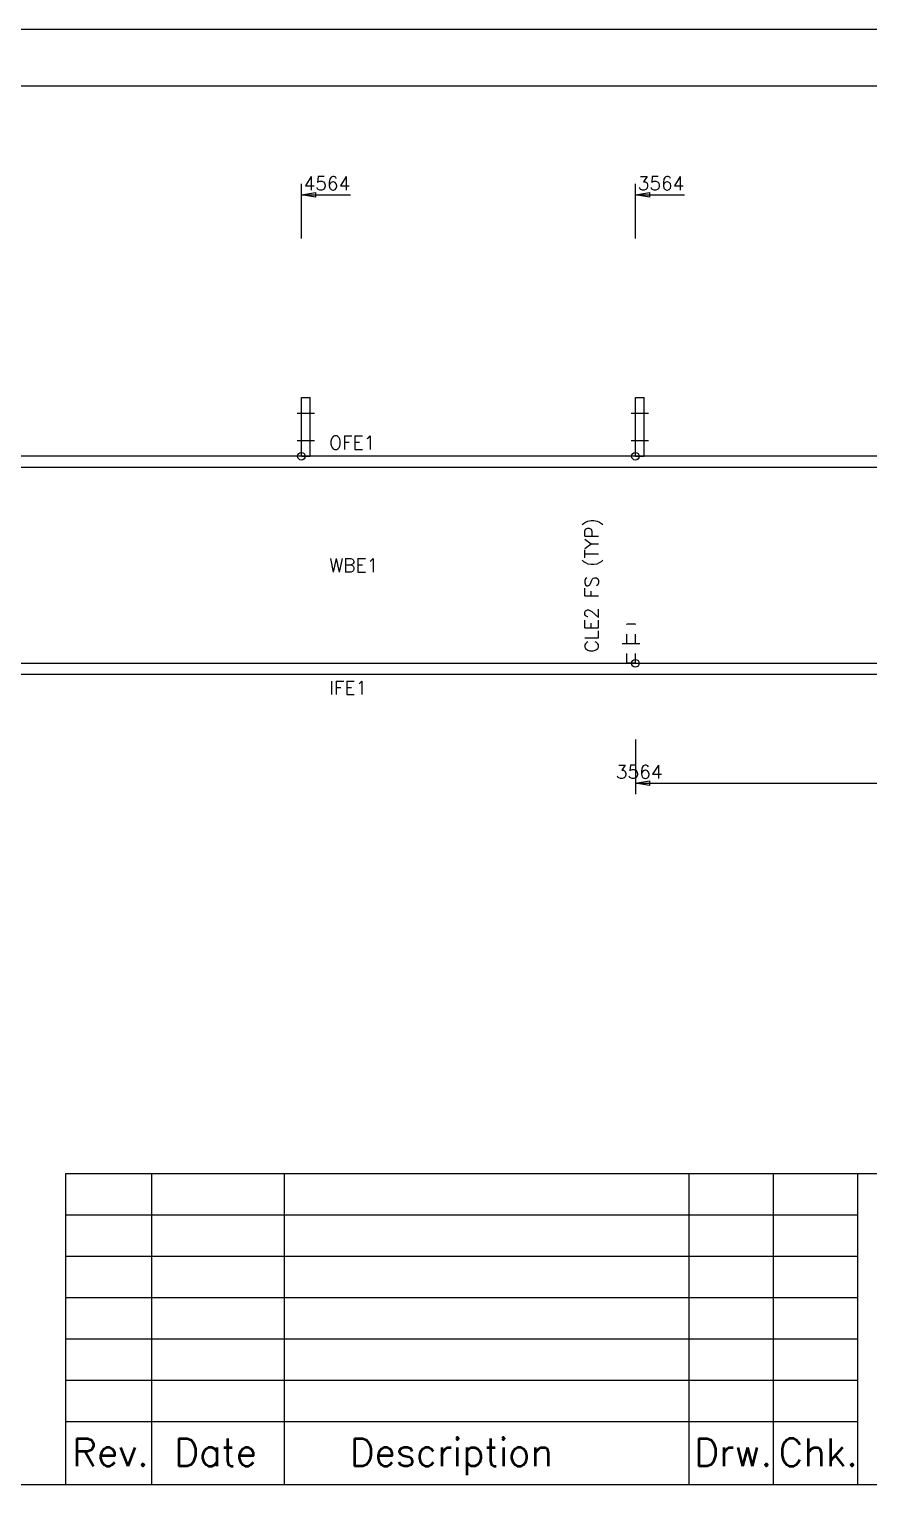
# Model space of a CAD drawing. Extents: x 0 to 428, y 0 to 297.
# Drawn here: x 185.2 to 283, y 0 to 169.7 of the extents above; entities that cross this region are included whole.
import ezdxf

# ---------------------------------------------------------------- set-up
doc = ezdxf.new("R2010")
doc.units = 0
doc.linetypes.add('CONTIN', pattern=[0])
doc.linetypes.add('DASHED', pattern=[2.38, 1.19, -1.19])
doc.layers.get('0').update_dxf_attribs({"linetype": 'CONTIN'})
for name, color, linetype in [('1', 7, 'CONTIN'), ('11', 7, 'CONTIN'), ('13', 2, 'CONTIN'), ('14', 7, 'CONTIN'), ('15', 6, 'CONTIN'), ('2', 7, 'CONTIN'), ('22', 7, 'CONTIN'), ('3', 1, 'CONTIN'), ('6', 4, 'CONTIN'), ('7', 3, 'DASHED')]:
    doc.layers.add(name, color=color, linetype=linetype)
doc.styles.add('SIMPLEX', font='SIMPLEX')

# ---------------------------------------------------------------- blocks, each defined once
blk = doc.blocks.new('CZEBORDR')
at = {"layer": '22'}
blk.add_line((420, 0), (0, 0), dxfattribs=at)
blk = doc.blocks.new('LOGO')
at = {"linetype": 'CONTINUOUS'}
for p, q in [((-230.55, 36.3), (0, 36.3)), ((-230.55, 0), (-230.55, 36.3)), ((-138.23, 36.3), (0, 36.3)), ((-138.23, 0), (-138.23, 36.3)), ((-138.23, 36.3), (-109.26, 36.3)), ((0, 0), (-230.55, 0)), ((-109.26, 0), (-138.23, 0))]:
    blk.add_line(p, q, dxfattribs=at)
at = {"layer": '14'}
for p, q in [((-230.55, 0), (-230.55, 36.3)), ((-230.55, 0), (-230.55, 36.3)), ((-230.55, 36.3), (-138.23, 36.3)), ((-220.52, 0), (-220.52, 36.3)), ((-205.08, 0), (-205.08, 36.3)), ((-157.91, 0), (-157.91, 36.3)), ((-148.07, 0), (-148.07, 36.3)), ((-138.23, 0), (-138.23, 36.3)), ((-230.55, 31.48), (-138.23, 31.48)), ((-230.55, 26.66), (-138.23, 26.66)), ((-230.55, 21.83), (-138.23, 21.83)), ((-230.55, 17.01), (-138.23, 17.01)), ((-230.55, 12.19), (-138.23, 12.19)), ((-230.55, 7.37), (-138.23, 7.37))]:
    blk.add_line(p, q, dxfattribs=at)
at = {"layer": '22'}
blk.add_line((0, 0), (-420, 0), dxfattribs=at)
at = {"layer": '14', "style": 'SIMPLEX'}
for s, height, p in [('Rev.', 3.215, (-229.82, 2.2)), ('Date', 3.215, (-217.93, 2.2)), ('Description', 3.2148, (-197.47, 2.2)), ('Drw.', 3.215, (-157.32, 2.2)), ('Chk.', 3.215, (-147.48, 2.2))]:
    blk.add_text(s, height=height, dxfattribs=at).set_placement(p)
blk = doc.blocks.new('PUCLIP')
at = {"layer": '13'}
for p, q in [((0, 0), (0, 7.62)), ((0, 7.62), (1.016, 7.62)), ((1.016, 0), (1.016, 7.62)), ((0, 0), (1.016, 0))]:
    blk.add_line(p, q, dxfattribs=at)
at = {"layer": '6'}
for p, q in [((-0.508, 5.588), (1.524, 5.588)), ((-0.508, 2.032), (1.524, 2.032))]:
    blk.add_line(p, q, dxfattribs=at)
blk = doc.blocks.new('MAG_CRCL')
at = {"layer": '15'}
blk.add_circle((0, 0), 0.889, dxfattribs=at)
blk = doc.blocks.new('BRCCLP')
at = {"layer": '6'}
for p, q in [((-0.508, 2.54), (1.524, 2.54)), ((0, 0), (1.016, 0))]:
    blk.add_line(p, q, dxfattribs=at)
at = {"layer": '7'}
for p, q in [((0, 0), (0, 5.08)), ((0, 5.08), (1.016, 5.08)), ((1.016, 0), (1.016, 5.08))]:
    blk.add_line(p, q, dxfattribs=at)
blk = doc.blocks.new('ARROW')
at = {"layer": '2'}
for p, q in [((0, 0), (-1.651, 0.275)), ((-1.651, 0.275), (-1.651, -0.275)), ((-1.651, -0.275), (0, 0))]:
    blk.add_line(p, q, dxfattribs=at)
blk = doc.blocks.new('CZEPIECE')
at = {"layer": '1'}
for p, q in [((394.6, 55.88), (50.8, 55.88)), ((50.8, 54.61), (394.6, 54.61)), ((50.8, 31.75), (394.6, 31.75)), ((50.8, 30.48), (394.6, 30.48))]:
    blk.add_line(p, q, dxfattribs=at)
at = {"layer": '2'}
for p, q in [((49.784, 105.664), (395.616, 105.664)), ((50.8, 99.06), (394.6, 99.06)), ((216.899, 81.28), (216.899, 87.63)), ((255.834, 81.28), (255.834, 87.63)), ((216.899, 86.36), (222.614, 86.36)), ((255.834, 86.36), (261.549, 86.36)), ((255.834, 22.86), (255.834, 16.51)), ((255.834, 17.78), (261.549, 17.78)), ((261.549, 17.78), (394.6, 17.78))]:
    blk.add_line(p, q, dxfattribs=at)
at = {"yscale": 0.9, "zscale": 0.9}
for p in [(216.899, 55.88), (255.834, 55.88)]:
    blk.add_blockref('PUCLIP', p, dxfattribs=at)
at = {"xscale": -1, "yscale": 0.9, "zscale": 0.9}
blk.add_blockref('BRCCLP', (255.834, 31.75), dxfattribs=at)
at = {"layer": '1', "xscale": -1}
for p in [(216.899, 86.36), (255.834, 86.36), (255.834, 17.78)]:
    blk.add_blockref('ARROW', p, dxfattribs=at)
at = {"layer": '15', "xscale": 0.5, "yscale": 0.5, "zscale": 0.5}
for p in [(216.899, 55.88), (255.834, 55.88), (255.834, 31.75)]:
    blk.add_blockref('MAG_CRCL', p, dxfattribs=at)
at = {"layer": '11', "style": 'SIMPLEX'}
for s, p in [('4564', (217.163, 86.889)), ('3564', (256.099, 86.889)), ('3564', (253.559, 18.309))]:
    blk.add_text(s, height=1.587, dxfattribs=at).set_placement(p)
at = {"layer": '3', "style": 'SIMPLEX'}
for s, p in [('OFE1', (220.148, 56.674)), ('WBE1', (220.148, 42.386)), ('IFE1', (220.148, 28.099))]:
    blk.add_text(s, height=1.587, dxfattribs=at).set_placement(p)
blk.add_text('CLE2 FS (TYP)', height=1.587, rotation=90, dxfattribs=at).set_placement((251.516, 33.02))

msp = doc.modelspace()

# ---------------------------------------------------------------- block references
msp.add_blockref('CZEPIECE', (0, 64))
at = {"layer": '1'}
msp.add_blockref('CZEBORDR', (0, 0), dxfattribs=at)
at = {"layer": '2'}
msp.add_blockref('LOGO', (420, 0), dxfattribs=at)

doc.saveas('drawing.dxf')
